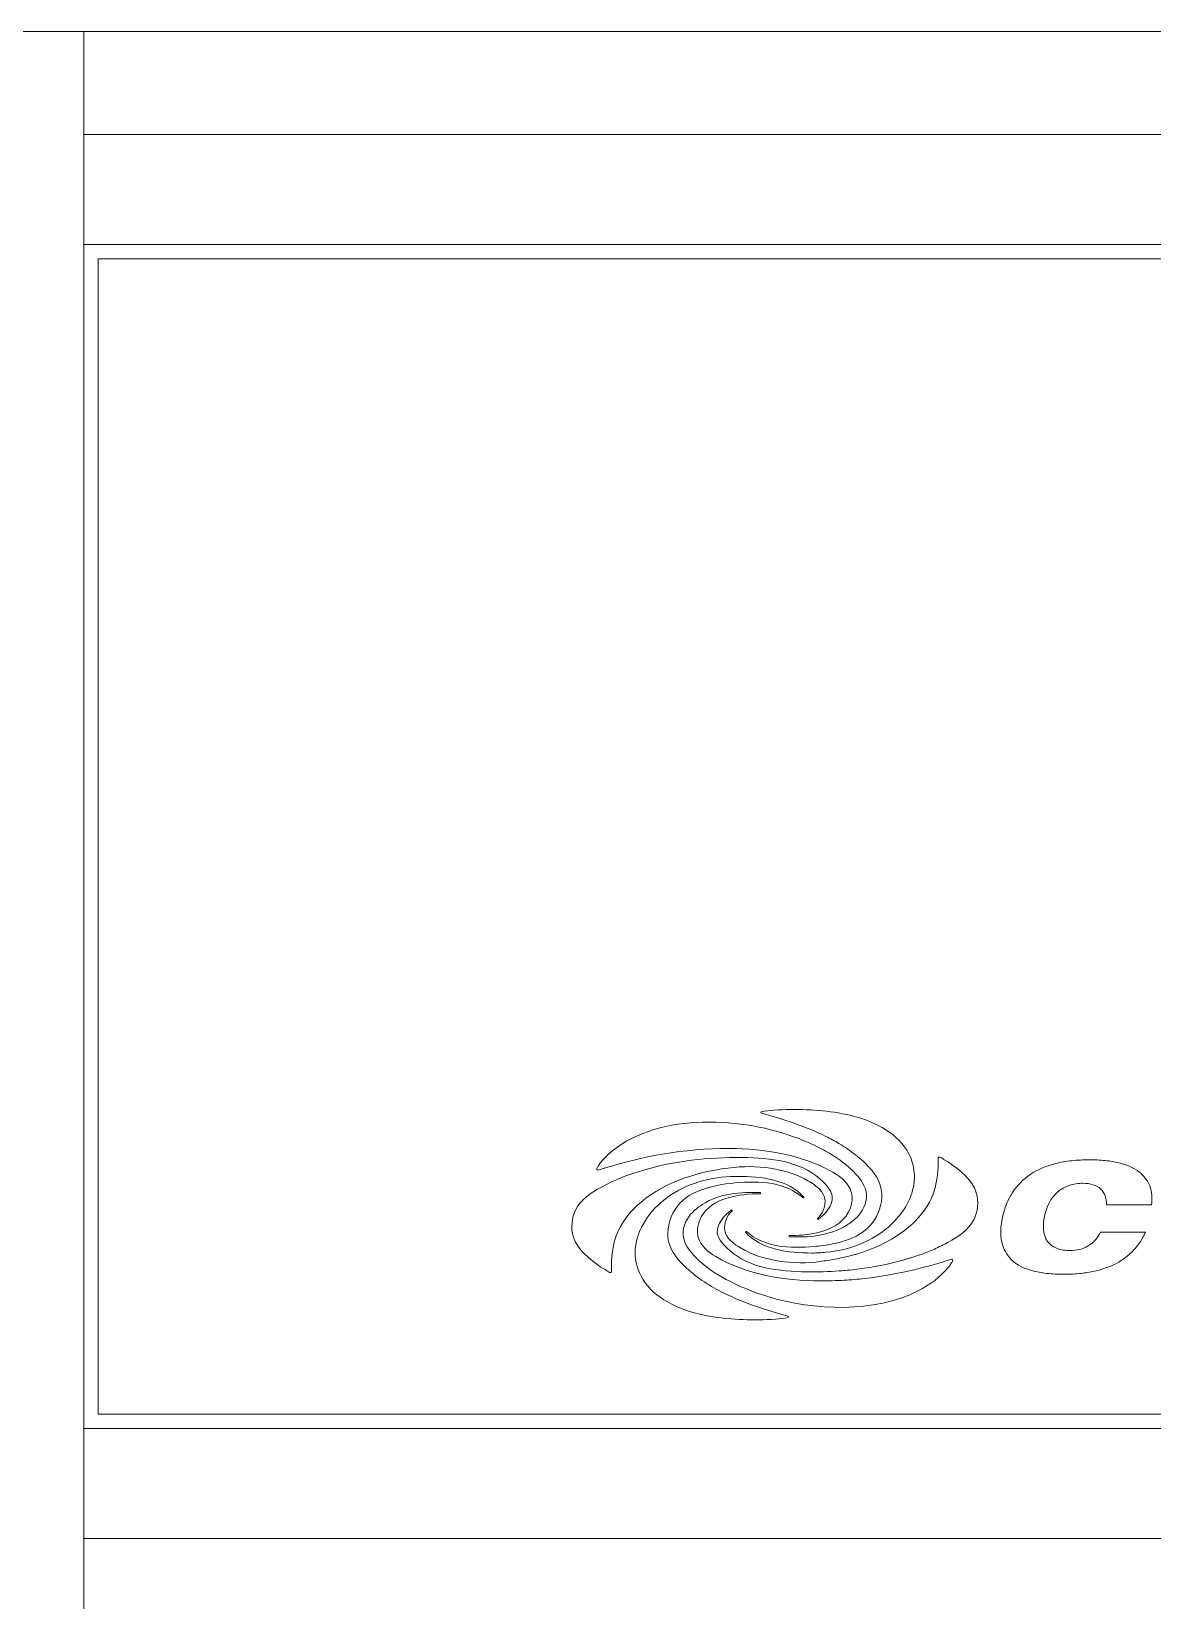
# Model space of a CAD drawing. Header units: inches. Extents: x 29 to 2254, y 8 to 2046.
# Drawn here: x 31.292 to 32.39, y 30.965 to 32.5 of the extents above; entities that cross this region are included whole.
import ezdxf

# ---------------------------------------------------------------- set-up
doc = ezdxf.new("R2010")
doc.units = ezdxf.units.IN
doc.header["$MEASUREMENT"] = 0
doc.layers.add('SCREEN', color=5, linetype='Continuous')

msp = doc.modelspace()

# ---------------------------------------------------------------- linework, layer by layer
at = {"color": 0, "lineweight": 5}
for points in [[(31.3435, 32.4999), (31.3435, 32.4999), (30.605, 32.4999), (30.605, 32.4999)], [(31.3435, 32.4999), (31.3435, 32.4999), (31.3435, 32.4999), (31.3435, 32.4999)], [(31.3435, 30.9245), (31.3435, 30.9245), (31.3435, 32.4999), (31.3435, 32.4999)], [(47.3566, 32.4999), (47.3566, 32.4999), (31.3435, 32.4999), (31.3435, 32.4999)], [(31.3435, 32.4999), (31.3435, 32.4999), (31.3435, 32.4999), (31.3435, 32.4999)], [(47.3566, 32.3989), (47.3566, 32.3989), (31.3435, 32.3989), (31.3435, 32.3989)], [(47.3566, 32.2914), (47.3566, 32.2914), (31.3435, 32.2914), (31.3435, 32.2914)], [(31.3574, 32.2775), (31.3574, 32.2775), (31.3574, 32.2775), (31.3574, 32.2775)], [(31.3574, 32.2775), (31.3574, 32.2775), (31.3574, 31.1469), (31.3574, 31.1469)], [(47.3427, 32.2775), (47.3427, 32.2775), (31.3574, 32.2775), (31.3574, 32.2775)], [(31.3574, 31.1469), (31.3574, 31.1469), (47.3427, 31.1469), (47.3427, 31.1469)], [(47.3566, 31.133), (47.3566, 31.133), (31.3435, 31.133), (31.3435, 31.133)], [(47.3566, 31.0255), (47.3566, 31.0255), (31.3435, 31.0255), (31.3435, 31.0255)]]:
    msp.add_open_spline(points, degree=3, dxfattribs=at)
at = {"layer": 'SCREEN', "color": 0, "lineweight": 5}
for points in [[(32.0064, 31.4417), (32.0061, 31.4418), (32.0061, 31.4427), (32.0065, 31.4428)], [(32.0065, 31.4428), (32.0107, 31.4435), (32.0149, 31.4442), (32.0192, 31.4445)], [(31.8493, 31.3932), (31.8879, 31.4389), (31.9694, 31.4398), (32.0266, 31.4223)], [(32.0989, 31.4006), (32.0937, 31.4048), (32.0882, 31.4085), (32.0825, 31.4119)], [(32.1775, 31.372), (32.1795, 31.3805), (32.18, 31.3895), (32.1795, 31.3981)], [(32.0776, 31.3831), (32.0768, 31.3836), (32.0761, 31.384), (32.0753, 31.3844)], [(32.0861, 31.3937), (32.085, 31.3946), (32.0839, 31.3954), (32.0827, 31.3962)], [(31.9835, 31.3797), (31.9811, 31.3797), (31.9788, 31.3796), (31.9765, 31.3795)], [(31.9835, 31.3797), (32.0061, 31.3798), (32.0333, 31.3763), (32.0483, 31.3594)], [(32.0637, 31.3774), (32.0637, 31.3774), (32.0674, 31.3739), (32.0674, 31.3739)], [(32.1174, 31.3371), (32.1228, 31.3455), (32.1257, 31.3566), (32.124, 31.3665)], [(32.0058, 31.3638), (32.0062, 31.3638), (32.0062, 31.3627), (32.0058, 31.3627)], [(32.0483, 31.3594), (32.0485, 31.3591), (32.0478, 31.3583), (32.0475, 31.3586)], [(32.3885, 31.3517), (32.3885, 31.3517), (32.3444, 31.3517), (32.3444, 31.3517)], [(32.3885, 31.3517), (32.3885, 31.3517), (32.3885, 31.3517), (32.3885, 31.3517)], [(31.9773, 31.3469), (31.9776, 31.3471), (31.9783, 31.3463), (31.978, 31.346)], [(32.0622, 31.3375), (32.0619, 31.3373), (32.0612, 31.3381), (32.0615, 31.3384)], [(32.066, 31.3119), (32.087, 31.3146), (32.1071, 31.3209), (32.1174, 31.3371)], [(31.9912, 31.325), (31.9909, 31.3253), (31.9917, 31.3261), (31.992, 31.3258)], [(32.056, 31.3047), (32.0334, 31.3046), (32.0062, 31.3081), (31.9912, 31.325)], [(32.0337, 31.3206), (32.0333, 31.3206), (32.0333, 31.3217), (32.0337, 31.3217)], [(32.0337, 31.3217), (32.0422, 31.3217), (32.0518, 31.3224), (32.0609, 31.3245)], [(32.0618, 31.3218), (32.0525, 31.3203), (32.0428, 31.3202), (32.0337, 31.3206)], [(32.3386, 31.3252), (32.3386, 31.3252), (32.3827, 31.3252), (32.3827, 31.3252)], [(32.3827, 31.3252), (32.3827, 31.3252), (32.3827, 31.3252), (32.3827, 31.3252)], [(32.056, 31.3047), (32.0584, 31.3047), (32.0607, 31.3047), (32.063, 31.3049)], [(32.063, 31.3049), (32.0653, 31.305), (32.0676, 31.3052), (32.07, 31.3054)], [(32.1761, 31.3086), (32.1674, 31.3047), (32.1585, 31.3016), (32.1493, 31.2989)], [(32.0598, 31.2959), (32.0651, 31.2965), (32.0704, 31.2972), (32.0758, 31.2982)], [(32.0887, 31.2876), (32.0949, 31.2882), (32.1011, 31.2889), (32.1073, 31.2898)], [(32.1073, 31.2898), (32.1215, 31.2918), (32.1355, 31.2949), (32.1493, 31.2989)], [(32.1561, 31.2884), (32.1686, 31.2913), (32.1809, 31.2948), (32.1931, 31.2987)], [(32.1902, 31.2912), (32.1819, 31.2813), (32.1716, 31.2736), (32.1599, 31.2676)], [(32.0828, 31.2871), (32.0847, 31.2873), (32.0867, 31.2874), (32.0887, 31.2876)], [(32.0876, 31.2781), (32.0943, 31.2785), (32.101, 31.279), (32.1076, 31.2798)], [(32.1076, 31.2798), (32.124, 31.2817), (32.1402, 31.2846), (32.1561, 31.2884)], [(32.1599, 31.2676), (32.1176, 31.2459), (32.0578, 31.2483), (32.0129, 31.2621)], [(32.033, 31.2416), (32.0288, 31.2409), (32.0246, 31.2402), (32.0203, 31.2399)], [(32.0331, 31.2427), (32.0334, 31.2426), (32.0334, 31.2417), (32.033, 31.2416)]]:
    msp.add_open_spline(points, degree=3, dxfattribs=at)
for points, knots in [([(32.0192, 31.4445), (32.0401, 31.4457), (32.0613, 31.4453), (32.0821, 31.4417), (32.0821, 31.4417), (32.097, 31.4392), (32.1116, 31.435), (32.1248, 31.4274), (32.1248, 31.4274), (32.1344, 31.422), (32.1432, 31.4147), (32.1489, 31.4053), (32.1489, 31.4053), (32.1506, 31.4026), (32.152, 31.3997), (32.1531, 31.3968)], [0, 0, 0, 0, 0.25, 0.25, 0.25, 0.25, 0.5, 0.5, 0.5, 0.5, 0.75, 0.75, 0.75, 0.75, 1, 1, 1, 1]), ([(32.0825, 31.4119), (32.0784, 31.4143), (32.0741, 31.4166), (32.0698, 31.4188), (32.0698, 31.4188), (32.0498, 31.4287), (32.028, 31.4356), (32.0064, 31.4417)], [0, 0, 0, 0, 0.5, 0.5, 0.5, 0.5, 1, 1, 1, 1]), ([(32.0266, 31.4223), (32.0407, 31.418), (32.0545, 31.4124), (32.0674, 31.4055), (32.0674, 31.4055), (32.0727, 31.4027), (32.0778, 31.3996), (32.0827, 31.3962)], [0, 0, 0, 0, 0.5, 0.5, 0.5, 0.5, 1, 1, 1, 1]), ([(32.0753, 31.3844), (32.0455, 31.4011), (32.01, 31.4067), (31.9753, 31.4069), (31.9753, 31.4069), (31.931, 31.4073), (31.8879, 31.3989), (31.8464, 31.3857)], [0, 0, 0, 0, 0.5, 0.5, 0.5, 0.5, 1, 1, 1, 1]), ([(31.8902, 31.3855), (31.9219, 31.3948), (31.9539, 31.3986), (31.9884, 31.3981), (31.9884, 31.3981), (32.0156, 31.3977), (32.0442, 31.3947), (32.0637, 31.3774)], [0, 0, 0, 0, 0.5, 0.5, 0.5, 0.5, 1, 1, 1, 1]), ([(32.124, 31.3665), (32.1239, 31.3671), (32.1238, 31.3677), (32.1237, 31.3683), (32.1237, 31.3683), (32.1214, 31.3785), (32.1141, 31.3871), (32.1061, 31.3944), (32.1061, 31.3944), (32.1038, 31.3966), (32.1014, 31.3987), (32.0989, 31.4006)], [0, 0, 0, 0, 0.333333, 0.333333, 0.333333, 0.333333, 0.666667, 0.666667, 0.666667, 0.666667, 1, 1, 1, 1]), ([(32.1531, 31.3968), (32.1553, 31.3911), (32.1564, 31.385), (32.1564, 31.3789), (32.1564, 31.3789), (32.1564, 31.3745), (32.1558, 31.3702), (32.1546, 31.3659)], [0, 0, 0, 0, 0.5, 0.5, 0.5, 0.5, 1, 1, 1, 1]), ([(32.1795, 31.3981), (32.1795, 31.3984), (32.1799, 31.3986), (32.1803, 31.3986), (32.1803, 31.3986), (32.1821, 31.399), (32.1832, 31.3977), (32.1844, 31.3968), (32.1844, 31.3968), (32.186, 31.3956), (32.1879, 31.3949), (32.1896, 31.3938)], [0, 0, 0, 0, 0.333333, 0.333333, 0.333333, 0.333333, 0.666667, 0.666667, 0.666667, 0.666667, 1, 1, 1, 1]), ([(31.8499, 31.2906), (31.8388, 31.2985), (31.8265, 31.3078), (31.8225, 31.3207), (31.8225, 31.3207), (31.8199, 31.3292), (31.821, 31.3393), (31.825, 31.3473), (31.825, 31.3473), (31.8301, 31.3572), (31.84, 31.3637), (31.8501, 31.3692), (31.8501, 31.3692), (31.8631, 31.3763), (31.8763, 31.3815), (31.8902, 31.3855)], [0, 0, 0, 0, 0.25, 0.25, 0.25, 0.25, 0.5, 0.5, 0.5, 0.5, 0.75, 0.75, 0.75, 0.75, 1, 1, 1, 1]), ([(31.8464, 31.3857), (31.846, 31.3856), (31.8458, 31.3861), (31.8457, 31.3865), (31.8457, 31.3865), (31.8453, 31.3876), (31.8461, 31.3884), (31.8467, 31.3892), (31.8467, 31.3892), (31.8477, 31.3905), (31.8482, 31.392), (31.8493, 31.3932)], [0, 0, 0, 0, 0.333333, 0.333333, 0.333333, 0.333333, 0.666667, 0.666667, 0.666667, 0.666667, 1, 1, 1, 1]), ([(31.9797, 31.3885), (31.9476, 31.385), (31.9139, 31.3756), (31.8889, 31.3544), (31.8889, 31.3544), (31.8795, 31.3465), (31.8714, 31.337), (31.8664, 31.326), (31.8664, 31.326), (31.8609, 31.3138), (31.8593, 31.2997), (31.86, 31.2863)], [0, 0, 0, 0, 0.333333, 0.333333, 0.333333, 0.333333, 0.666667, 0.666667, 0.666667, 0.666667, 1, 1, 1, 1]), ([(32.0638, 31.3668), (32.0607, 31.37), (32.0567, 31.3728), (32.0527, 31.3751), (32.0527, 31.3751), (32.0422, 31.3813), (32.0317, 31.3846), (32.0206, 31.3867), (32.0206, 31.3867), (32.0074, 31.3892), (31.9933, 31.3899), (31.9797, 31.3885)], [0, 0, 0, 0, 0.333333, 0.333333, 0.333333, 0.333333, 0.666667, 0.666667, 0.666667, 0.666667, 1, 1, 1, 1]), ([(32.0609, 31.3245), (32.0739, 31.3275), (32.0857, 31.3334), (32.0917, 31.3443), (32.0917, 31.3443), (32.095, 31.3503), (32.0964, 31.3579), (32.0946, 31.3644), (32.0946, 31.3644), (32.0923, 31.3725), (32.0848, 31.3789), (32.0776, 31.3831)], [0, 0, 0, 0, 0.333333, 0.333333, 0.333333, 0.333333, 0.666667, 0.666667, 0.666667, 0.666667, 1, 1, 1, 1]), ([(32.0861, 31.3937), (32.0898, 31.3909), (32.0934, 31.3878), (32.0968, 31.3843), (32.0968, 31.3843), (32.1022, 31.3789), (32.1072, 31.3725), (32.1089, 31.3655)], [0, 0, 0, 0, 0.5, 0.5, 0.5, 0.5, 1, 1, 1, 1]), ([(32.1896, 31.3938), (32.2007, 31.3859), (32.213, 31.3766), (32.217, 31.3636), (32.217, 31.3636), (32.2195, 31.3551), (32.2185, 31.3451), (32.2145, 31.3371), (32.2145, 31.3371), (32.2093, 31.3272), (32.1994, 31.3207), (32.1894, 31.3152), (32.1894, 31.3152), (32.185, 31.3128), (32.1806, 31.3106), (32.1761, 31.3086)], [0, 0, 0, 0, 0.25, 0.25, 0.25, 0.25, 0.5, 0.5, 0.5, 0.5, 0.75, 0.75, 0.75, 0.75, 1, 1, 1, 1]), ([(32.2475, 31.3547), (32.2489, 31.3579), (32.2505, 31.3609), (32.2523, 31.3638), (32.2523, 31.3638), (32.2568, 31.3707), (32.2628, 31.3768), (32.2697, 31.3815), (32.2697, 31.3815), (32.2773, 31.3866), (32.2859, 31.39), (32.2947, 31.3923), (32.2947, 31.3923), (32.2998, 31.3935), (32.305, 31.3944), (32.3102, 31.395), (32.3102, 31.395), (32.3159, 31.3956), (32.3218, 31.3959), (32.3276, 31.3959), (32.3276, 31.3959), (32.3328, 31.3959), (32.338, 31.3957), (32.3432, 31.3951), (32.3432, 31.3951), (32.3477, 31.3947), (32.3521, 31.3939), (32.3565, 31.3929), (32.3565, 31.3929), (32.3635, 31.3912), (32.3705, 31.3886), (32.3762, 31.3842), (32.3762, 31.3842), (32.3808, 31.3806), (32.3846, 31.3758), (32.3867, 31.3703), (32.3867, 31.3703), (32.389, 31.3645), (32.3892, 31.3579), (32.3885, 31.3517)], [0, 0, 0, 0, 0.1, 0.1, 0.1, 0.1, 0.2, 0.2, 0.2, 0.2, 0.3, 0.3, 0.3, 0.3, 0.4, 0.4, 0.4, 0.4, 0.5, 0.5, 0.5, 0.5, 0.6, 0.6, 0.6, 0.6, 0.7, 0.7, 0.7, 0.7, 0.8, 0.8, 0.8, 0.8, 0.9, 0.9, 0.9, 0.9, 1, 1, 1, 1]), ([(32.0203, 31.2399), (31.9993, 31.2387), (31.9782, 31.2391), (31.9574, 31.2427), (31.9574, 31.2427), (31.9425, 31.2452), (31.9279, 31.2494), (31.9147, 31.2569), (31.9147, 31.2569), (31.9051, 31.2624), (31.8963, 31.2697), (31.8906, 31.2791), (31.8906, 31.2791), (31.8857, 31.287), (31.8831, 31.2963), (31.8831, 31.3055), (31.8831, 31.3055), (31.8831, 31.3248), (31.8952, 31.3434), (31.9108, 31.3562), (31.9108, 31.3562), (31.9295, 31.3715), (31.9532, 31.3784), (31.9765, 31.3795)], [0, 0, 0, 0, 0.166667, 0.166667, 0.166667, 0.166667, 0.333333, 0.333333, 0.333333, 0.333333, 0.5, 0.5, 0.5, 0.5, 0.666667, 0.666667, 0.666667, 0.666667, 0.833333, 0.833333, 0.833333, 0.833333, 1, 1, 1, 1]), ([(32.0475, 31.3586), (32.0306, 31.3739), (32.0057, 31.3756), (31.9806, 31.3733), (31.9806, 31.3733), (31.9572, 31.3711), (31.9336, 31.3653), (31.9221, 31.3473)], [0, 0, 0, 0, 0.5, 0.5, 0.5, 0.5, 1, 1, 1, 1]), ([(32.0615, 31.3384), (32.0666, 31.3429), (32.0699, 31.3511), (32.0687, 31.3577), (32.0687, 31.3577), (32.0681, 31.3611), (32.0662, 31.3641), (32.0638, 31.3668)], [0, 0, 0, 0, 0.5, 0.5, 0.5, 0.5, 1, 1, 1, 1]), ([(32.0674, 31.3739), (32.0716, 31.3698), (32.0754, 31.365), (32.076, 31.3599), (32.076, 31.3599), (32.0768, 31.3517), (32.0693, 31.3427), (32.0622, 31.3375)], [0, 0, 0, 0, 0.5, 0.5, 0.5, 0.5, 1, 1, 1, 1]), ([(32.1546, 31.3659), (32.1507, 31.3514), (32.1407, 31.3381), (32.1287, 31.3282), (32.1287, 31.3282), (32.1118, 31.3144), (32.0909, 31.3075), (32.07, 31.3054)], [0, 0, 0, 0, 0.5, 0.5, 0.5, 0.5, 1, 1, 1, 1]), ([(32.0758, 31.2982), (32.1028, 31.3028), (32.1297, 31.3123), (32.1506, 31.3299), (32.1506, 31.3299), (32.16, 31.3378), (32.1681, 31.3474), (32.1731, 31.3584), (32.1731, 31.3584), (32.175, 31.3627), (32.1765, 31.3673), (32.1775, 31.372)], [0, 0, 0, 0, 0.333333, 0.333333, 0.333333, 0.333333, 0.666667, 0.666667, 0.666667, 0.666667, 1, 1, 1, 1]), ([(32.3444, 31.3517), (32.3446, 31.3573), (32.3427, 31.3636), (32.3387, 31.3674), (32.3387, 31.3674), (32.3367, 31.3693), (32.3341, 31.3707), (32.3314, 31.3715), (32.3314, 31.3715), (32.3282, 31.3725), (32.3248, 31.3729), (32.3215, 31.3729), (32.3215, 31.3729), (32.3168, 31.3729), (32.3121, 31.3723), (32.3077, 31.3707), (32.3077, 31.3707), (32.3037, 31.3693), (32.2999, 31.3672), (32.2967, 31.3644), (32.2967, 31.3644), (32.2898, 31.3585), (32.2856, 31.3494), (32.2837, 31.3405)], [0, 0, 0, 0, 0.166667, 0.166667, 0.166667, 0.166667, 0.333333, 0.333333, 0.333333, 0.333333, 0.5, 0.5, 0.5, 0.5, 0.666667, 0.666667, 0.666667, 0.666667, 0.833333, 0.833333, 0.833333, 0.833333, 1, 1, 1, 1]), ([(31.9395, 31.3448), (31.9426, 31.3475), (31.9458, 31.3502), (31.9492, 31.3524), (31.9492, 31.3524), (31.9653, 31.3629), (31.9866, 31.3647), (32.0058, 31.3638)], [0, 0, 0, 0, 0.5, 0.5, 0.5, 0.5, 1, 1, 1, 1]), ([(32.0058, 31.3627), (31.9851, 31.3627), (31.9579, 31.3586), (31.9478, 31.3401), (31.9478, 31.3401), (31.9445, 31.3341), (31.9431, 31.3265), (31.9449, 31.32), (31.9449, 31.32), (31.9472, 31.3119), (31.9547, 31.3055), (31.9619, 31.3013)], [0, 0, 0, 0, 0.333333, 0.333333, 0.333333, 0.333333, 0.666667, 0.666667, 0.666667, 0.666667, 1, 1, 1, 1]), ([(32.1089, 31.3655), (32.1092, 31.3642), (32.1094, 31.3628), (32.1095, 31.3615), (32.1095, 31.3615), (32.1099, 31.3536), (32.1058, 31.345), (32.0999, 31.3396)], [0, 0, 0, 0, 0.5, 0.5, 0.5, 0.5, 1, 1, 1, 1]), ([(32.3827, 31.3252), (32.3772, 31.3123), (32.3665, 31.3013), (32.3541, 31.2945), (32.3541, 31.2945), (32.3469, 31.2907), (32.3391, 31.2882), (32.3312, 31.2866), (32.3312, 31.2866), (32.3267, 31.2857), (32.3222, 31.285), (32.3176, 31.2846), (32.3176, 31.2846), (32.3126, 31.2841), (32.3076, 31.2839), (32.3026, 31.2839), (32.3026, 31.2839), (32.2969, 31.2839), (32.2912, 31.2842), (32.2856, 31.2848), (32.2856, 31.2848), (32.2809, 31.2854), (32.2762, 31.2862), (32.2715, 31.2875), (32.2715, 31.2875), (32.2641, 31.2895), (32.2568, 31.2927), (32.2514, 31.2981), (32.2514, 31.2981), (32.2467, 31.3027), (32.2434, 31.3089), (32.2419, 31.3154), (32.2419, 31.3154), (32.2401, 31.3233), (32.2409, 31.3315), (32.2426, 31.3393), (32.2426, 31.3393), (32.2436, 31.3438), (32.2449, 31.3482), (32.2465, 31.3524), (32.2465, 31.3524), (32.2468, 31.3532), (32.2472, 31.354), (32.2475, 31.3547)], [0, 0, 0, 0, 0.090909, 0.090909, 0.090909, 0.090909, 0.181818, 0.181818, 0.181818, 0.181818, 0.272727, 0.272727, 0.272727, 0.272727, 0.363636, 0.363636, 0.363636, 0.363636, 0.454545, 0.454545, 0.454545, 0.454545, 0.545455, 0.545455, 0.545455, 0.545455, 0.636364, 0.636364, 0.636364, 0.636364, 0.727273, 0.727273, 0.727273, 0.727273, 0.818182, 0.818182, 0.818182, 0.818182, 0.909091, 0.909091, 0.909091, 0.909091, 1, 1, 1, 1]), ([(31.9221, 31.3473), (31.9163, 31.3384), (31.9135, 31.3264), (31.9158, 31.3161), (31.9158, 31.3161), (31.9181, 31.3059), (31.9254, 31.2973), (31.9334, 31.29), (31.9334, 31.29), (31.9444, 31.2798), (31.9567, 31.2721), (31.9697, 31.2656), (31.9697, 31.2656), (31.9897, 31.2557), (32.0115, 31.2488), (32.0331, 31.2427)], [0, 0, 0, 0, 0.25, 0.25, 0.25, 0.25, 0.5, 0.5, 0.5, 0.5, 0.75, 0.75, 0.75, 0.75, 1, 1, 1, 1]), ([(32.0129, 31.2621), (31.9988, 31.2664), (31.985, 31.272), (31.9721, 31.2789), (31.9721, 31.2789), (31.9615, 31.2845), (31.9516, 31.2911), (31.9427, 31.3001), (31.9427, 31.3001), (31.9363, 31.3065), (31.9304, 31.3143), (31.93, 31.3229), (31.93, 31.3229), (31.9296, 31.3308), (31.9337, 31.3394), (31.9395, 31.3448)], [0, 0, 0, 0, 0.25, 0.25, 0.25, 0.25, 0.5, 0.5, 0.5, 0.5, 0.75, 0.75, 0.75, 0.75, 1, 1, 1, 1]), ([(31.9758, 31.307), (31.9705, 31.3117), (31.9642, 31.3178), (31.9635, 31.3245), (31.9635, 31.3245), (31.9627, 31.3327), (31.9702, 31.3417), (31.9773, 31.3469)], [0, 0, 0, 0, 0.5, 0.5, 0.5, 0.5, 1, 1, 1, 1]), ([(31.978, 31.346), (31.9729, 31.3415), (31.9696, 31.3333), (31.9708, 31.3267), (31.9708, 31.3267), (31.9722, 31.3191), (31.9795, 31.3135), (31.9868, 31.3093), (31.9868, 31.3093), (31.9973, 31.3031), (32.0078, 31.2998), (32.0189, 31.2977), (32.0189, 31.2977), (32.0321, 31.2952), (32.0462, 31.2945), (32.0598, 31.2959)], [0, 0, 0, 0, 0.25, 0.25, 0.25, 0.25, 0.5, 0.5, 0.5, 0.5, 0.75, 0.75, 0.75, 0.75, 1, 1, 1, 1]), ([(32.0999, 31.3396), (32.0969, 31.3368), (32.0937, 31.3342), (32.0903, 31.332), (32.0903, 31.332), (32.0818, 31.3265), (32.072, 31.3234), (32.0618, 31.3218)], [0, 0, 0, 0, 0.5, 0.5, 0.5, 0.5, 1, 1, 1, 1]), ([(32.2837, 31.3405), (32.282, 31.3324), (32.2819, 31.3225), (32.2868, 31.3159), (32.2868, 31.3159), (32.2889, 31.313), (32.2921, 31.3108), (32.2955, 31.3094), (32.2955, 31.3094), (32.2996, 31.3076), (32.3042, 31.3071), (32.3087, 31.3071), (32.3087, 31.3071), (32.312, 31.3071), (32.3152, 31.3074), (32.3183, 31.3082), (32.3183, 31.3082), (32.3212, 31.3089), (32.324, 31.3101), (32.3266, 31.3116), (32.3266, 31.3116), (32.3318, 31.3148), (32.336, 31.3198), (32.3386, 31.3252)], [0, 0, 0, 0, 0.166667, 0.166667, 0.166667, 0.166667, 0.333333, 0.333333, 0.333333, 0.333333, 0.5, 0.5, 0.5, 0.5, 0.666667, 0.666667, 0.666667, 0.666667, 0.833333, 0.833333, 0.833333, 0.833333, 1, 1, 1, 1]), ([(31.992, 31.3258), (32.0089, 31.3105), (32.0338, 31.3088), (32.0589, 31.3111), (32.0589, 31.3111), (32.0612, 31.3113), (32.0636, 31.3116), (32.066, 31.3119)], [0, 0, 0, 0, 0.5, 0.5, 0.5, 0.5, 1, 1, 1, 1]), ([(32.0828, 31.2871), (32.0724, 31.2864), (32.0619, 31.2862), (32.0511, 31.2863), (32.0511, 31.2863), (32.0239, 31.2867), (31.9953, 31.2897), (31.9758, 31.307)], [0, 0, 0, 0, 0.5, 0.5, 0.5, 0.5, 1, 1, 1, 1]), ([(31.86, 31.2863), (31.86, 31.286), (31.8595, 31.2858), (31.8592, 31.2857), (31.8592, 31.2857), (31.8574, 31.2854), (31.8563, 31.2867), (31.8551, 31.2876), (31.8551, 31.2876), (31.8535, 31.2888), (31.8515, 31.2895), (31.8499, 31.2906)], [0, 0, 0, 0, 0.333333, 0.333333, 0.333333, 0.333333, 0.666667, 0.666667, 0.666667, 0.666667, 1, 1, 1, 1]), ([(31.9619, 31.3013), (31.9922, 31.2836), (32.0286, 31.2777), (32.0642, 31.2774), (32.0642, 31.2774), (32.072, 31.2774), (32.0798, 31.2776), (32.0876, 31.2781)], [0, 0, 0, 0, 0.5, 0.5, 0.5, 0.5, 1, 1, 1, 1]), ([(32.1931, 31.2987), (32.1934, 31.2988), (32.1937, 31.2983), (32.1938, 31.2979), (32.1938, 31.2979), (32.1942, 31.2968), (32.1934, 31.296), (32.1928, 31.2952), (32.1928, 31.2952), (32.1918, 31.2939), (32.1913, 31.2924), (32.1902, 31.2912)], [0, 0, 0, 0, 0.333333, 0.333333, 0.333333, 0.333333, 0.666667, 0.666667, 0.666667, 0.666667, 1, 1, 1, 1])]:
    msp.add_open_spline(points, degree=3, knots=knots, dxfattribs=at)

doc.saveas('drawing.dxf')
